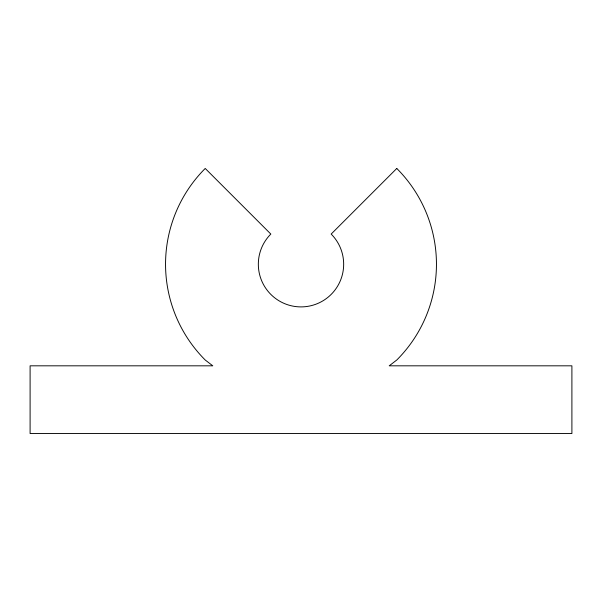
<?xml version="1.0" encoding="UTF-8"?>
<svg xmlns="http://www.w3.org/2000/svg" width="602" height="602" viewBox="0 0 602 602"><rect width="100%" height="100%" fill="white"/><g stroke="black" fill="none" stroke-linecap="round" stroke-linejoin="round"><path stroke-width="0.9" d="M396.778 168.455L331.168 234.065A42.659 42.659 0 0 1 331.168 294.401A42.659 42.659 0 0 1 270.832 294.401A42.659 42.659 0 0 1 270.832 234.065L205.222 168.455A135.45 135.45 0 0 0 205.222 360.011L212.792 365.82L30.1 365.82L30.1 433.545L571.9 433.545L571.9 365.82L389.208 365.82L396.778 360.011A135.45 135.45 0 0 0 396.778 168.455"/></g></svg>
